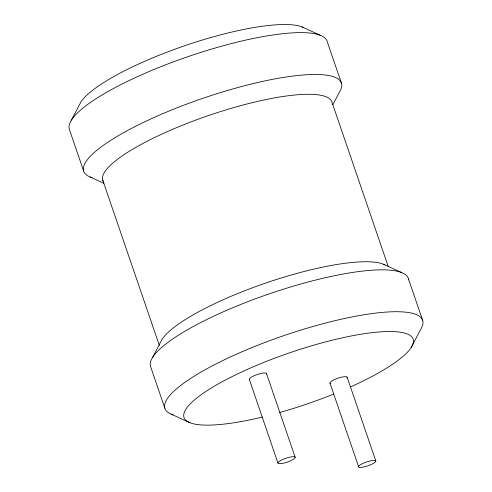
<?xml version="1.0" encoding="UTF-8"?>
<svg xmlns="http://www.w3.org/2000/svg" width="492" height="492" viewBox="0 0 492 492"><rect width="100%" height="100%" fill="white"/><g stroke="black" fill="none" stroke-linecap="round" stroke-linejoin="round"><path stroke-width="0.74" d="M71.432 120.097L80.743 102.275A121.057 27.023 -18.9 0 1 188.405 44.495A121.057 27.023 -18.9 0 1 303.767 27.712M152.655 357.327L161.966 339.505A121.057 27.023 -18.9 0 1 269.628 281.725A121.057 27.023 -18.9 0 1 384.99 264.942M332.795 104.858L339.345 92.318A136.186 30.406 -18.9 0 0 201.32 98.849A136.186 30.406 -18.9 0 0 92.004 177.667M411.257 347.37L420.568 329.548A136.186 30.406 -18.9 0 0 282.543 336.085A136.186 30.406 -18.9 0 0 173.227 414.897M302.131 26.955L320.495 35.362M383.354 264.186L401.718 272.599M90.282 177.052L103.88 183.276M171.505 414.282L189.869 422.689M341.485 83.277L327.149 41.414A136.186 30.406 -18.9 0 0 189.5 56.125A136.186 30.406 -18.9 0 0 69.292 129.138L83.628 171.001M408.372 278.644L422.708 320.513M388.274 266.664L331.934 102.108A121.057 27.023 -18.9 0 0 206.868 116.112A121.057 27.023 -18.9 0 0 103.228 181.265M347.161 377.241L375.827 460.973A9.077 2.03 -18.9 0 1 363.44 467.043A9.077 2.03 -18.9 0 1 362.432 463.673A9.077 2.03 -18.9 0 1 375.827 460.973M329.972 383.09L358.637 466.822M266.498 373.533L295.169 457.259A9.077 2.03 -18.9 0 1 282.777 463.329A9.077 2.03 -18.9 0 1 281.768 459.965A9.077 2.03 -18.9 0 1 295.169 457.259M249.309 379.381L277.98 463.107M102.73 180.078L159.322 345.366M164.851 408.231L150.515 366.368A136.186 30.406 -18.9 0 1 273.3 292.488A136.186 30.406 -18.9 0 1 408.618 279.85M249.752 379.781A9.077 2.03 -18.9 0 1 257.322 374.51A9.077 2.03 -18.9 0 1 266.356 374.135M330.415 383.496A9.077 2.03 -18.9 0 1 337.986 378.225A9.077 2.03 -18.9 0 1 347.02 377.844M262.23 417.093A121.057 27.023 -18.9 0 1 202.563 393.735A121.057 27.023 -18.9 0 1 384.154 331.651A121.057 27.023 -18.9 0 1 350.618 386.878M333.637 394.104A121.057 27.023 -18.9 0 1 279.247 412.647"/></g></svg>
